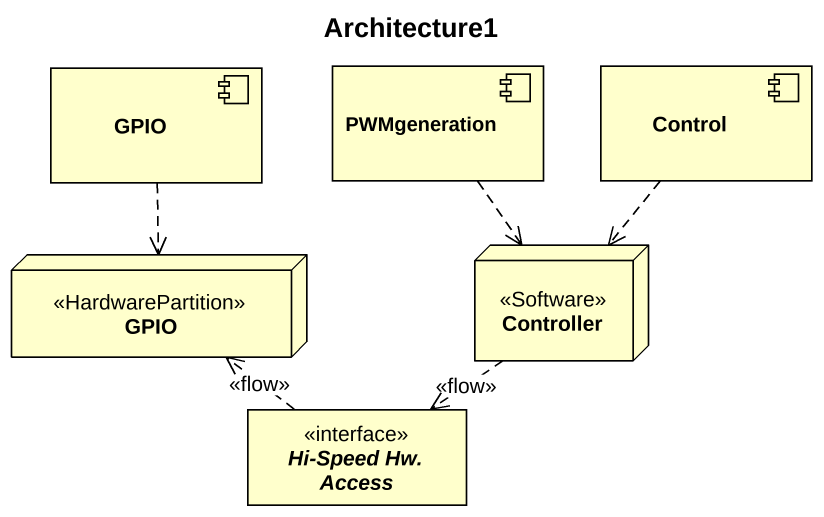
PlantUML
@startuml
title Architecture1
allowmixing
hide circle
hide empty members
component GPIO
component PWMgeneration
component "Control" as Control_
node "GPIO" as GPIO_2 <<HardwarePartition>>
node Controller <<Software>>
interface "Hi-Speed Hw. Access" as Hi_Speed_Hw_Access <<interface>>
GPIO ..> GPIO_2
PWMgeneration ..> Controller
Control_ ..> Controller
Controller ..> Hi_Speed_Hw_Access : <<flow>>
Hi_Speed_Hw_Access .up.> GPIO_2 : <<flow>>
@enduml
